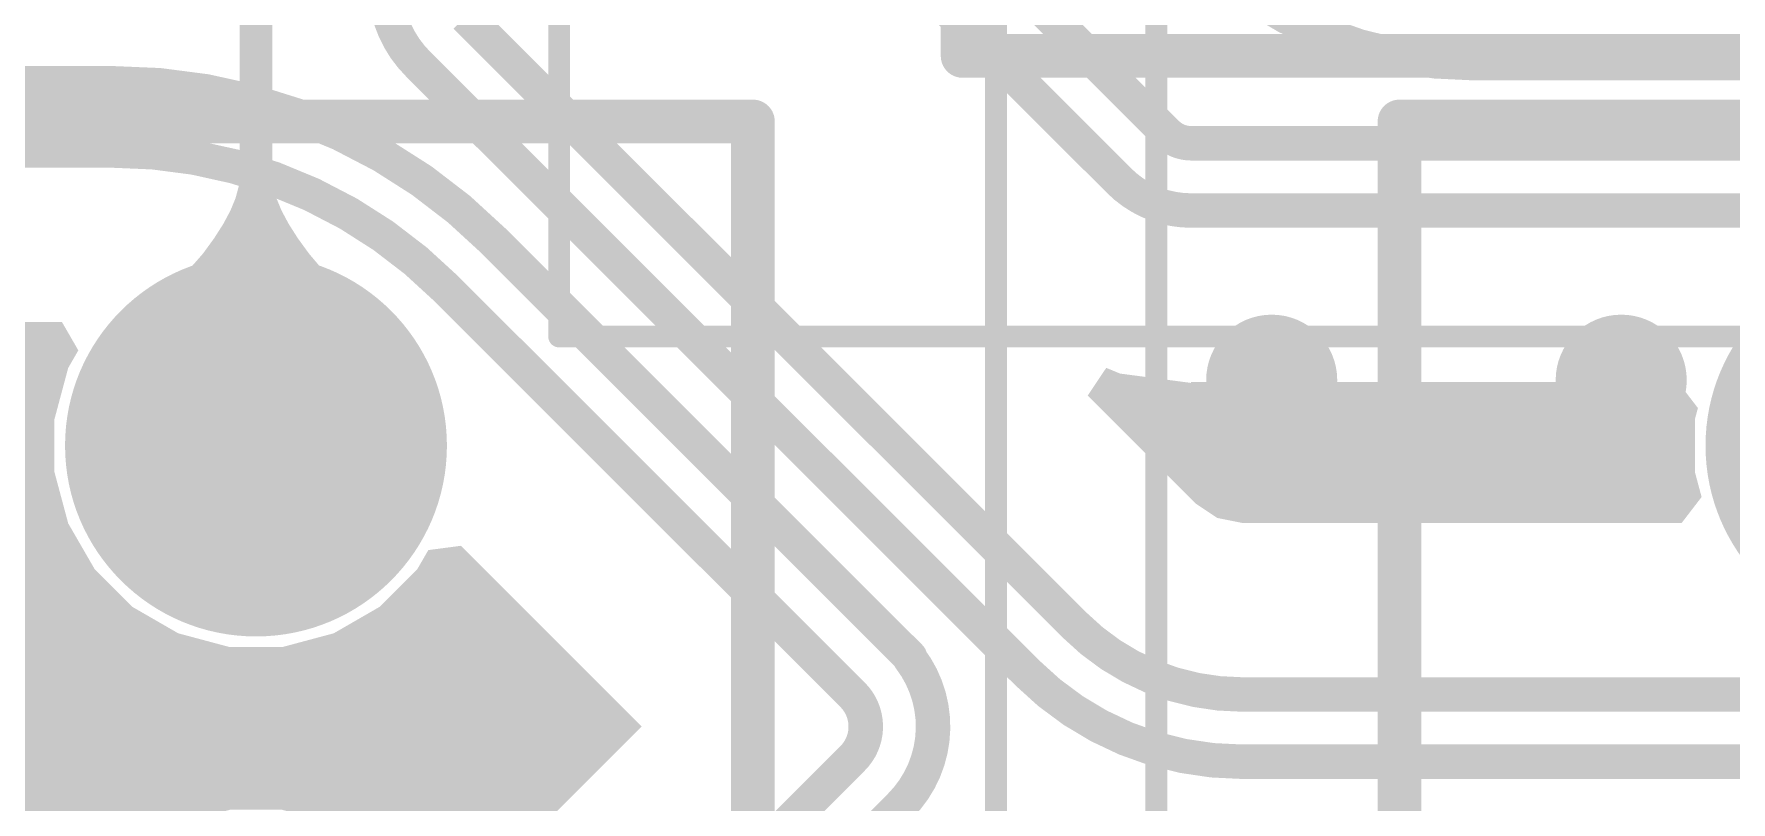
# Model space of a CAD drawing. Header units: inches. Extents: x -0.1 to 94.8, y -0.8 to 67.1.
# Drawn here: x 51.33 to 59.1, y 29.87 to 33.39 of the extents above; entities that cross this region are included whole.
import ezdxf

# ---------------------------------------------------------------- set-up
doc = ezdxf.new("R2010")
doc.units = ezdxf.units.IN
for name, color, linetype in [('Board Layer Stack Bottom Overlay', 54, 'Continuous'), ('Board Layer Stack Bottom Solder', 6, 'Continuous'), ('Bottom Layer', 5, 'Continuous'), ('Layer 1', 76, 'Continuous'), ('Layer 2', 16, 'Continuous'), ('Mechanical 15', 56, 'Continuous'), ('Mechanical 20', 56, 'Continuous'), ('Multi-Layer', 9, 'Continuous'), ('Pad Holes', 156, 'Continuous'), ('Top Layer', 1, 'Continuous'), ('Top Solder', 216, 'Continuous'), ('Via Holes', 16, 'Continuous')]:
    doc.layers.add(name, color=color, linetype=linetype)

# ---------------------------------------------------------------- blocks, each defined once
blk = doc.blocks.new('JK00136NL_B_54')
at = {"layer": 'Board Layer Stack Bottom Solder'}
h = blk.add_hatch(color=6, dxfattribs=at)
edge = h.paths.add_edge_path()
edge.add_arc((14.740001, -6.120000459999999), 0.8741003599999999, 0, 360)
at = {"layer": 'Bottom Layer'}
h = blk.add_hatch(color=5, dxfattribs=at)
edge = h.paths.add_edge_path()
edge.add_arc((14.740001, -6.120000459999999), 0.77250036, 0, 360)
at = {"layer": 'Layer 1'}
h = blk.add_hatch(color=76, dxfattribs=at)
edge = h.paths.add_edge_path()
edge.add_arc((14.740001, -6.120000459999999), 0.77250036, 0, 360)
at = {"layer": 'Layer 2'}
h = blk.add_hatch(color=16, dxfattribs=at)
edge = h.paths.add_edge_path()
edge.add_arc((14.740001, -6.120000459999999), 0.77250036, 0, 360)
at = {"layer": 'Multi-Layer'}
h = blk.add_hatch(color=9, dxfattribs=at)
edge = h.paths.add_edge_path()
edge.add_arc((14.740001, -6.120000459999999), 0.77250036, 0, 360)
at = {"layer": 'Pad Holes'}
h = blk.add_hatch(color=7, dxfattribs=at)
edge = h.paths.add_edge_path()
edge.add_arc((14.740001, -6.120000459999999), 0.51500024, 0, 360)
at = {"layer": 'Top Layer'}
h = blk.add_hatch(color=1, dxfattribs=at)
edge = h.paths.add_edge_path()
edge.add_arc((14.740001, -6.120000459999999), 0.77250036, 0, 360)
at = {"layer": 'Top Solder'}
h = blk.add_hatch(color=216, dxfattribs=at)
edge = h.paths.add_edge_path()
edge.add_arc((14.740001, -6.120000459999999), 0.8741003599999999, 0, 360)
at = {"layer": 'Board Layer Stack Bottom Overlay'}
for points in [[(16.20000062, 8.39499972, 0.1499997, 0.1499997, 0), (16.20000062, -8.39499972, 0.1499997, 0.1499997, 0)], [(-7.01000122, -8.39499972, 0.1499997, 0.1499997, 0), (16.20000062, -8.39499972, 0.1499997, 0.1499997, 0)]]:
    blk.add_lwpolyline(points, format="xyseb", dxfattribs=at)
blk.add_lwpolyline([(16.16250006, -8.39499972, 0.07499858, 0.07499858, 1), (16.23750118, -8.39499972, 0.07499858, 0.07499858, 1)], format="xyseb", close=True, dxfattribs=at)
blk.add_lwpolyline([(16.16250006, -8.39499972, 0.07499858, 0.07499858, 1), (16.23750118, -8.39499972, 0.07499858, 0.07499858, 1)], format="xyseb", close=True, dxfattribs=at)
at = {"layer": 'Mechanical 15'}
for points in [[(16.2249993, 8.39499972, 0.1999996, 0.1999996, 0), (16.2249993, -8.39499972, 0.1999996, 0.1999996, 0)], [(-16.51, -8.39499972, 0.1999996, 0.1999996, 0), (16.2249993, -8.39499972, 0.1999996, 0.1999996, 0)]]:
    blk.add_lwpolyline(points, format="xyseb", dxfattribs=at)
blk.add_lwpolyline([(16.1749994, -8.39499972, 0.0999998, 0.0999998, 1), (16.2749992, -8.39499972, 0.0999998, 0.0999998, 1)], format="xyseb", close=True, dxfattribs=at)
blk.add_lwpolyline([(16.1749994, -8.39499972, 0.0999998, 0.0999998, 1), (16.2749992, -8.39499972, 0.0999998, 0.0999998, 1)], format="xyseb", close=True, dxfattribs=at)
at = {"layer": 'Mechanical 20'}
blk.add_lwpolyline([(-17.51000054, -10.24199882, 0.0999998, 0.0999998, 0), (17.51000054, -10.24199882, 0.0999998, 0.0999998, 0)], format="xyseb", dxfattribs=at)
blk = doc.blocks.new('JK00136NL_B_55')
at = {"layer": 'Board Layer Stack Bottom Solder'}
h = blk.add_hatch(color=6, dxfattribs=at)
edge = h.paths.add_edge_path()
edge.add_arc((14.740001, 6.120000459999999), 0.8741003599999999, 0, 360)
at = {"layer": 'Bottom Layer'}
h = blk.add_hatch(color=5, dxfattribs=at)
edge = h.paths.add_edge_path()
edge.add_arc((14.740001, 6.120000459999999), 0.77250036, 0, 360)
at = {"layer": 'Layer 1'}
h = blk.add_hatch(color=76, dxfattribs=at)
edge = h.paths.add_edge_path()
edge.add_arc((14.740001, 6.120000459999999), 0.77250036, 0, 360)
at = {"layer": 'Layer 2'}
h = blk.add_hatch(color=16, dxfattribs=at)
edge = h.paths.add_edge_path()
edge.add_arc((14.740001, 6.120000459999999), 0.77250036, 0, 360)
at = {"layer": 'Multi-Layer'}
h = blk.add_hatch(color=9, dxfattribs=at)
edge = h.paths.add_edge_path()
edge.add_arc((14.740001, 6.120000459999999), 0.77250036, 0, 360)
at = {"layer": 'Top Layer'}
h = blk.add_hatch(color=1, dxfattribs=at)
edge = h.paths.add_edge_path()
edge.add_arc((14.740001, 6.120000459999999), 0.77250036, 0, 360)
at = {"layer": 'Top Solder'}
h = blk.add_hatch(color=216, dxfattribs=at)
edge = h.paths.add_edge_path()
edge.add_arc((14.740001, 6.120000459999999), 0.8741003599999999, 0, 360)
at = {"layer": 'Board Layer Stack Bottom Overlay'}
for points in [[(-7.01000122, 8.39499972, 0.1499997, 0.1499997, 0), (16.20000062, 8.39499972, 0.1499997, 0.1499997, 0)], [(16.20000062, 8.39499972, 0.1499997, 0.1499997, 0), (16.20000062, -8.39499972, 0.1499997, 0.1499997, 0)]]:
    blk.add_lwpolyline(points, format="xyseb", dxfattribs=at)
blk.add_lwpolyline([(16.16250006, 8.39499972, 0.07499858, 0.07499858, 1), (16.23750118, 8.39499972, 0.07499858, 0.07499858, 1)], format="xyseb", close=True, dxfattribs=at)
blk.add_lwpolyline([(16.16250006, 8.39499972, 0.07499858, 0.07499858, 1), (16.23750118, 8.39499972, 0.07499858, 0.07499858, 1)], format="xyseb", close=True, dxfattribs=at)
at = {"layer": 'Mechanical 15'}
for points in [[(-16.51, 8.39499972, 0.1999996, 0.1999996, 0), (16.2249993, 8.39499972, 0.1999996, 0.1999996, 0)], [(16.2249993, 8.39499972, 0.1999996, 0.1999996, 0), (16.2249993, -8.39499972, 0.1999996, 0.1999996, 0)]]:
    blk.add_lwpolyline(points, format="xyseb", dxfattribs=at)
blk.add_lwpolyline([(16.1749994, 8.39499972, 0.0999998, 0.0999998, 1), (16.2749992, 8.39499972, 0.0999998, 0.0999998, 1)], format="xyseb", close=True, dxfattribs=at)
blk.add_lwpolyline([(16.1749994, 8.39499972, 0.0999998, 0.0999998, 1), (16.2749992, 8.39499972, 0.0999998, 0.0999998, 1)], format="xyseb", close=True, dxfattribs=at)
at = {"layer": 'Mechanical 20'}
blk.add_lwpolyline([(-17.51000054, 10.24199882, 0.0999998, 0.0999998, 0), (17.51000054, 10.24199882, 0.0999998, 0.0999998, 0)], format="xyseb", dxfattribs=at)
blk = doc.blocks.new('JK00136NL_B_56')
at = {"layer": 'Board Layer Stack Bottom Overlay'}
for points in [[(16.20000062, -8.39499972, 0.1499997, 0.1499997, 0), (16.20000062, 8.39499972, 0.1499997, 0.1499997, 0)], [(16.20000062, -8.39499972, 0.1499997, 0.1499997, 0), (-7.01000122, -8.39499972, 0.1499997, 0.1499997, 0)]]:
    blk.add_lwpolyline(points, format="xyseb", dxfattribs=at)
blk.add_lwpolyline([(16.16250006, -8.39499972, 0.07499858, 0.07499858, 1), (16.23750118, -8.39499972, 0.07499858, 0.07499858, 1)], format="xyseb", close=True, dxfattribs=at)
blk.add_lwpolyline([(16.16250006, -8.39499972, 0.07499858, 0.07499858, 1), (16.23750118, -8.39499972, 0.07499858, 0.07499858, 1)], format="xyseb", close=True, dxfattribs=at)
at = {"layer": 'Mechanical 15'}
for points in [[(16.2249993, -8.39499972, 0.1999996, 0.1999996, 0), (16.2249993, 8.39499972, 0.1999996, 0.1999996, 0)], [(16.2249993, -8.39499972, 0.1999996, 0.1999996, 0), (-16.51, -8.39499972, 0.1999996, 0.1999996, 0)]]:
    blk.add_lwpolyline(points, format="xyseb", dxfattribs=at)
blk.add_lwpolyline([(16.1749994, -8.39499972, 0.0999998, 0.0999998, 1), (16.2749992, -8.39499972, 0.0999998, 0.0999998, 1)], format="xyseb", close=True, dxfattribs=at)
blk.add_lwpolyline([(16.1749994, -8.39499972, 0.0999998, 0.0999998, 1), (16.2749992, -8.39499972, 0.0999998, 0.0999998, 1)], format="xyseb", close=True, dxfattribs=at)
at = {"layer": 'Mechanical 20'}
for points in [[(17.51000054, -10.24199882, 0.0999998, 0.0999998, 0), (17.51000054, 10.24199882, 0.0999998, 0.0999998, 0)], [(17.51000054, -10.24199882, 0.0999998, 0.0999998, 0), (-17.51000054, -10.24199882, 0.0999998, 0.0999998, 0)]]:
    blk.add_lwpolyline(points, format="xyseb", dxfattribs=at)
blk.add_lwpolyline([(17.48500186, -10.24199882, 0.0499999, 0.0499999, 1), (17.53499922, -10.24199882, 0.0499999, 0.0499999, 1)], format="xyseb", close=True, dxfattribs=at)
blk.add_lwpolyline([(17.48500186, -10.24199882, 0.0499999, 0.0499999, 1), (17.53499922, -10.24199882, 0.0499999, 0.0499999, 1)], format="xyseb", close=True, dxfattribs=at)

msp = doc.modelspace()

# ---------------------------------------------------------------- hatches: boundary and pattern name
at = {"layer": 'Bottom Layer'}
h = msp.add_hatch(color=5, dxfattribs=at)
edge = h.paths.add_edge_path()
edge.add_arc((56.99994442, 31.79997704), 0.2999994, 0, 360)
h = msp.add_hatch(color=5, dxfattribs=at)
edge = h.paths.add_edge_path()
edge.add_arc((58.59994376, 31.79997704), 0.2999994, 0, 360)
for points in [[(51.53673207999999, 31.93637504), (51.49036946, 31.85607294), (51.42750191999999, 31.6214506), (51.42750191999999, 31.3785504), (51.49036946, 31.14392806), (51.61181702, 30.93357288), (51.78357436, 30.76181554), (51.99392953999999, 30.64036798), (52.22855187999999, 30.57750044), (52.47145207999999, 30.57750044), (52.70607441999999, 30.64036798), (52.9164296, 30.76181554), (53.08818694, 30.93357288), (53.13897678, 31.02154324), (53.28769123999999, 31.04112156), (53.85177698, 30.47703582), (53.8517846, 30.47702566), (53.97142876, 30.35738404), (53.97143638, 30.35737388), (54.11574393999999, 30.21306632), (53.57337265999999, 29.67069504), (53.57336249999999, 29.67068742), (53.5702256, 29.67382432), (53.36296921999999, 29.40372326), (53.31878084, 29.29704072), (53.18916463999999, 29.29697722), (53.15936281999999, 29.3041451), (53.04857563999999, 29.49603448), (52.88603596, 29.65857416), (52.686966, 29.77350662), (52.46493444, 29.8329985), (52.23506952, 29.8329985), (52.01303796, 29.77350662), (51.813968, 29.65857416), (51.65142831999999, 29.49603448), (51.53649586, 29.29696452), (51.47700397999999, 29.07493296), (51.47700397999999, 28.84506804), (51.50362318, 28.7457261), (51.40811155999999, 28.6212534), (51.25189139999999, 28.6212534), (51.15637978, 28.7457261), (51.18299898, 28.84506804), (51.18299898, 29.07493296), (51.1235071, 29.29696452), (51.00857464, 29.49603448), (50.84603496, 29.65857416), (50.646965, 29.77350662), (50.5326142, 29.80414664), (49.89412424, 30.4426366), (49.96295316, 30.58594086), (50.16607441999999, 30.64036798), (50.3764296, 30.76181554), (50.54818694, 30.93357288), (50.6696345, 31.14392806), (50.73250204, 31.3785504), (50.73250204, 31.6214506), (50.6696345, 31.85607294), (50.62327188, 31.93637504), (50.69827046, 32.06627826), (51.4617335, 32.06627826)], [(56.30601642, 31.83004302), (56.6310272, 31.78725418), (56.6310272, 31.79127754), (58.85980354, 31.79127754), (58.95111908, 31.672276), (58.9374996, 31.6214506), (58.9374996, 31.3785504), (58.96799992, 31.26472284), (58.87668691999999, 31.1457213), (56.86500184, 31.1457213), (56.86500184, 31.14595498), (56.75056213999999, 31.16871846), (56.6535443, 31.23354433999999), (56.6533792, 31.23337924), (56.15759913999999, 31.7291593), (56.24256722, 31.8563244)]]:
    msp.add_hatch(color=5, dxfattribs=at).paths.add_polyline_path(points)
h = msp.add_hatch(color=5, dxfattribs=at)
edge = h.paths.add_edge_path()
edge.add_arc((52.99994734, 30.1999777), 0.2999994, 0, 360)
at = {"layer": 'Layer 1'}
h = msp.add_hatch(color=76, dxfattribs=at)
edge = h.paths.add_edge_path()
edge.add_arc((56.99994442, 31.79997704), 0.2999994, 0, 360)
h = msp.add_hatch(color=76, dxfattribs=at)
edge = h.paths.add_edge_path()
edge.add_arc((58.59994376, 31.79997704), 0.2999994, 0, 360)
h = msp.add_hatch(color=76, dxfattribs=at)
edge = h.paths.add_edge_path()
edge.add_arc((52.99994734, 30.1999777), 0.2999994, 0, 360)
at = {"layer": 'Layer 2'}
h = msp.add_hatch(color=16, dxfattribs=at)
edge = h.paths.add_edge_path()
edge.add_arc((56.99994442, 31.79997704), 0.2999994, 0, 360)
h = msp.add_hatch(color=16, dxfattribs=at)
edge = h.paths.add_edge_path()
edge.add_arc((58.59994376, 31.79997704), 0.2999994, 0, 360)
h = msp.add_hatch(color=16, dxfattribs=at)
edge = h.paths.add_edge_path()
edge.add_arc((52.99994734, 30.1999777), 0.2999994, 0, 360)
at = {"layer": 'Top Layer'}
msp.add_hatch(color=1, dxfattribs=at).paths.add_polyline_path([(52.42500309999999, 32.73235262), (52.42965892, 32.68519752), (52.44363146, 32.63339676), (52.46691818, 32.5769478), (52.49952162, 32.51585318), (52.54143924, 32.45010782), (52.59267104, 32.3797168), (52.72308226, 32.2249927), (52.80225914, 32.14065708), (52.89075274, 32.0516758), (51.80925122, 32.0516758), (51.89774481999999, 32.14065708), (52.10733292, 32.3797168), (52.15856471999999, 32.45010782), (52.20048234, 32.51585318), (52.23308578, 32.5769478), (52.2563725, 32.63339676), (52.27034504, 32.68519752), (52.27500086, 32.73235262)])
h = msp.add_hatch(color=1, dxfattribs=at)
edge = h.paths.add_edge_path()
edge.add_arc((56.99994442, 31.79997704), 0.2999994, 0, 360)
h = msp.add_hatch(color=1, dxfattribs=at)
edge = h.paths.add_edge_path()
edge.add_arc((58.59994376, 31.79997704), 0.2999994, 0, 360)
h = msp.add_hatch(color=1, dxfattribs=at)
edge = h.paths.add_edge_path()
edge.add_arc((52.99994734, 30.1999777), 0.2999994, 0, 360)
at = {"layer": 'Via Holes'}
h = msp.add_hatch(color=7, dxfattribs=at)
edge = h.paths.add_edge_path()
edge.add_arc((56.99994442, 31.79997704), 0.1499997, 0, 360)
h = msp.add_hatch(color=7, dxfattribs=at)
edge = h.paths.add_edge_path()
edge.add_arc((58.59994376, 31.79997704), 0.1499997, 0, 360)
h = msp.add_hatch(color=7, dxfattribs=at)
edge = h.paths.add_edge_path()
edge.add_arc((52.99994734, 30.1999777), 0.1499997, 0, 360)

# ---------------------------------------------------------------- linework, layer by layer
at = {"layer": 'Bottom Layer'}
for points in [[(53.01781624, 36.4327567, 0.1580007, 0.1580007, 0), (56.51930022, 32.93127272, 0.1580007, 0.1580007, 0)], [(52.8000595, 36.21493646, 0.1580007, 0.1580007, 0), (56.30151299999999, 32.7134855, 0.1580007, 0.1580007, 0)], [(53.0925786, 33.24742144, 0.1580007, 0.1580007, -0.4148728150202897), (53.09176326, 33.97514414, 0.1580007, 0.1580007, 0)], [(57.92789532, 33.25200106, 0.1580007, 0.1580007, -0.1978345975849588), (56.63615799999999, 33.78211938, 0.1580007, 0.1580007, 0)], [(53.30955048, 33.466024, 0.1580007, 0.1580007, 0), (53.87744622, 32.89812825999999, 0.1580007, 0.1580007, 0)], [(57.92789532, 33.25199851999999, 0.1580007, 0.1580007, 0), (62.66090083999999, 33.25199851999999, 0.1580007, 0.1580007, 0)], [(53.09263701999999, 33.24736301999999, 0.1580007, 0.1580007, -0.0001341152303103431), (53.0925786, 33.24742144, 0.1580007, 0.1580007, 0)], [(53.09263701999999, 33.24736301999999, 0.1580007, 0.1580007, 0), (53.659659, 32.68034104, 0.1580007, 0.1580007, 0)], [(49.13394796, 33.15999971999999, 0.1580007, 0.1580007, 0), (51.68891618, 33.15999971999999, 0.1580007, 0.1580007, 0)], [(51.68891618, 33.15999971999999, 0.1580007, 0.1580007, 0), (51.69109295999999, 33.15999718, 0.1580007, 0.1580007, 0)], [(51.69109295999999, 33.15999718, 0.1580007, 0.1580007, -0.1995701330853306), (53.43809479999999, 32.43747386, 0.1580007, 0.1580007, 0)], [(53.87744622, 32.89812825999999, 0.1580007, 0.1580007, 0), (53.87744875999999, 32.8981308, 0.1580007, 0.1580007, 0)], [(53.87744875999999, 32.8981308, 0.1580007, 0.1580007, 0), (56.09778975999999, 30.6777898, 0.1580007, 0.1580007, 0)], [(56.6310272, 32.884999, 0.1580007, 0.1580007, -0.198912367379658), (56.51930276, 32.93127526, 0.1580007, 0.1580007, 0)], [(56.6310272, 32.884999, 0.1580007, 0.1580007, 0), (62.60500052, 32.884999, 0.1580007, 0.1580007, 0)], [(49.13394542, 32.85199932, 0.1580007, 0.1580007, 0), (51.69008966, 32.85199932, 0.1580007, 0.1580007, 0)], [(51.69008966, 32.85199932, 0.1580007, 0.1580007, 0), (51.69226644, 32.85199678, 0.1580007, 0.1580007, 0)], [(51.69226644, 32.85199678, 0.1580007, 0.1580007, -0.199307537888928), (53.22028218, 32.2197095, 0.1580007, 0.1580007, 0)], [(56.6310272, 32.5769986, 0.1580007, 0.1580007, -0.198912367379658), (56.30151554, 32.71348803999999, 0.1580007, 0.1580007, 0)], [(53.659659, 32.68034104, 0.1580007, 0.1580007, 0), (55.88, 30.46000004, 0.1580007, 0.1580007, 0)], [(56.6310272, 32.5769986, 0.1580007, 0.1580007, 0), (62.60500052, 32.5769986, 0.1580007, 0.1580007, 0)], [(53.43809479999999, 32.43747386, 0.1580007, 0.1580007, 0), (53.44100818, 32.43456048, 0.1580007, 0.1580007, 0)], [(53.44100818, 32.43455794, 0.1580007, 0.1580007, 0), (53.44100818, 32.43456048, 0.1580007, 0.1580007, 0)], [(53.44100818, 32.43455794, 0.1580007, 0.1580007, 0), (53.44102088, 32.43455794, 0.1580007, 0.1580007, 0)], [(53.44102088, 32.43455794, 0.1580007, 0.1580007, 0), (54.62516888, 31.25040994, 0.1580007, 0.1580007, 0)], [(53.22028218, 32.2197095, 0.1580007, 0.1580007, 0), (54.40737658, 31.0326151, 0.1580007, 0.1580007, 0)], [(54.62516634, 31.25040994, 0.1580007, 0.1580007, 0), (54.74482065999999, 31.13075562, 0.1580007, 0.1580007, 0)], [(54.74481812, 31.13075562, 0.1580007, 0.1580007, 0), (55.34415906, 30.53141468, 0.1580007, 0.1580007, 0)], [(54.40737404, 31.0326151, 0.1580007, 0.1580007, 0), (54.52702582, 30.91296332, 0.1580007, 0.1580007, 0)], [(54.52702582, 30.91296332, 0.1580007, 0.1580007, 0), (54.52702582, 30.91296586, 0.1580007, 0.1580007, 0)], [(54.52702582, 30.91296332, 0.1580007, 0.1580007, 0), (55.08048419999999, 30.35950494, 0.1580007, 0.1580007, 0)], [(56.86500184, 30.36000024, 0.1580007, 0.1580007, -0.198912367379658), (56.09778975999999, 30.6777898, 0.1580007, 0.1580007, 0)], [(55.3441616, 30.52495292, 0.1580007, 0.1580007, -0.3756611733013924), (55.2990512, 29.8496101, 0.1580007, 0.1580007, 0)], [(55.34415906, 30.52495546, 0.1580007, 0.1580007, 0), (55.34415906, 30.53141468, 0.1580007, 0.1580007, 0)], [(56.8649993, 30.05199984, 0.1580007, 0.1580007, -0.198912367379658), (55.88, 30.46000004, 0.1580007, 0.1580007, 0)], [(55.08073312, 30.35925094, 0.1580007, 0.1580007, -0.0005803220414338158), (55.08048166, 30.35950748, 0.1580007, 0.1580007, 0)], [(55.08073312, 30.35925348, 0.1580007, 0.1580007, -0.4152670167833736), (55.08125889999999, 30.0674024, 0.1580007, 0.1580007, 0)], [(56.86500184, 30.36000024, 0.1580007, 0.1580007, 0), (64.07075832, 30.36000024, 0.1580007, 0.1580007, 0)], [(54.12895194, 29.11509544, 0.1580007, 0.1580007, 0), (55.08125889999999, 30.0674024, 0.1580007, 0.1580007, 0)], [(56.8649993, 30.05199984, 0.1580007, 0.1580007, 0), (64.07075578, 30.05199984, 0.1580007, 0.1580007, 0)], [(54.34674424, 28.89730314, 0.1580007, 0.1580007, 0), (55.2990512, 29.8496101, 0.1580007, 0.1580007, 0)]]:
    msp.add_lwpolyline(points, format="xyseb", dxfattribs=at)
for points in [[(57.88839578, 33.25200106, 0.07899908, 0.07899908, 1), (57.96739486, 33.25200106, 0.07899908, 0.07899908, 1)], [(57.88839578, 33.25199851999999, 0.07899908, 0.07899908, 1), (57.96739486, 33.25199851999999, 0.07899908, 0.07899908, 1)], [(53.05307906, 33.24742144, 0.07899908, 0.07899908, 1), (53.13207814, 33.24742144, 0.07899908, 0.07899908, 1)], [(53.05307906, 33.24742144, 0.07899908, 0.07899908, 1), (53.13207814, 33.24742144, 0.07899908, 0.07899908, 1)], [(53.05313748, 33.24736301999999, 0.07899908, 0.07899908, 1), (53.13213655999999, 33.24736301999999, 0.07899908, 0.07899908, 1)], [(53.05313748, 33.24736301999999, 0.07899908, 0.07899908, 1), (53.13213655999999, 33.24736301999999, 0.07899908, 0.07899908, 1)], [(51.64941664, 33.15999971999999, 0.07899908, 0.07899908, 1), (51.72841571999999, 33.15999971999999, 0.07899908, 0.07899908, 1)], [(51.64941664, 33.15999971999999, 0.07899908, 0.07899908, 1), (51.72841571999999, 33.15999971999999, 0.07899908, 0.07899908, 1)], [(51.65159341999999, 33.15999718, 0.07899908, 0.07899908, 1), (51.73059249999999, 33.15999718, 0.07899908, 0.07899908, 1)], [(51.65159341999999, 33.15999718, 0.07899908, 0.07899908, 1), (51.73059249999999, 33.15999718, 0.07899908, 0.07899908, 1)], [(53.83794667999999, 32.89812825999999, 0.07899908, 0.07899908, 1), (53.91694576, 32.89812825999999, 0.07899908, 0.07899908, 1)], [(53.83794667999999, 32.89812825999999, 0.07899908, 0.07899908, 1), (53.91694576, 32.89812825999999, 0.07899908, 0.07899908, 1)], [(53.83794922000001, 32.8981308, 0.07899908, 0.07899908, 1), (53.91694829999999, 32.8981308, 0.07899908, 0.07899908, 1)], [(53.83794922000001, 32.8981308, 0.07899908, 0.07899908, 1), (53.91694829999999, 32.8981308, 0.07899908, 0.07899908, 1)], [(56.47980068, 32.93127272, 0.07899908, 0.07899908, 1), (56.55879976, 32.93127272, 0.07899908, 0.07899908, 1)], [(56.47980321999999, 32.93127526, 0.07899908, 0.07899908, 1), (56.5588023, 32.93127526, 0.07899908, 0.07899908, 1)], [(56.59152766, 32.884999, 0.07899908, 0.07899908, 1), (56.67052674, 32.884999, 0.07899908, 0.07899908, 1)], [(56.59152766, 32.884999, 0.07899908, 0.07899908, 1), (56.67052674, 32.884999, 0.07899908, 0.07899908, 1)], [(51.65059012, 32.85199932, 0.07899908, 0.07899908, 1), (51.7295892, 32.85199932, 0.07899908, 0.07899908, 1)], [(51.65059012, 32.85199932, 0.07899908, 0.07899908, 1), (51.7295892, 32.85199932, 0.07899908, 0.07899908, 1)], [(51.6527669, 32.85199678, 0.07899908, 0.07899908, 1), (51.73176598000001, 32.85199678, 0.07899908, 0.07899908, 1)], [(51.6527669, 32.85199678, 0.07899908, 0.07899908, 1), (51.73176598000001, 32.85199678, 0.07899908, 0.07899908, 1)], [(56.26201345999999, 32.7134855, 0.07899908, 0.07899908, 1), (56.34101253999999, 32.7134855, 0.07899908, 0.07899908, 1)], [(56.262016, 32.71348803999999, 0.07899908, 0.07899908, 1), (56.34101508, 32.71348803999999, 0.07899908, 0.07899908, 1)], [(53.62015946, 32.68034104, 0.07899908, 0.07899908, 1), (53.69915854, 32.68034104, 0.07899908, 0.07899908, 1)], [(53.62015946, 32.68034104, 0.07899908, 0.07899908, 1), (53.69915854, 32.68034104, 0.07899908, 0.07899908, 1)], [(56.59152766, 32.5769986, 0.07899908, 0.07899908, 1), (56.67052674, 32.5769986, 0.07899908, 0.07899908, 1)], [(56.59152766, 32.5769986, 0.07899908, 0.07899908, 1), (56.67052674, 32.5769986, 0.07899908, 0.07899908, 1)], [(53.39859525999999, 32.43747386, 0.07899908, 0.07899908, 1), (53.47759434, 32.43747386, 0.07899908, 0.07899908, 1)], [(53.39859525999999, 32.43747386, 0.07899908, 0.07899908, 1), (53.47759434, 32.43747386, 0.07899908, 0.07899908, 1)], [(53.40150864, 32.43456048, 0.07899908, 0.07899908, 1), (53.48050772, 32.43456048, 0.07899908, 0.07899908, 1)], [(53.40150864, 32.43456048, 0.07899908, 0.07899908, 1), (53.48050772, 32.43456048, 0.07899908, 0.07899908, 1)], [(53.40150864, 32.43455794, 0.07899908, 0.07899908, 1), (53.48050772, 32.43455794, 0.07899908, 0.07899908, 1)], [(53.40150864, 32.43455794, 0.07899908, 0.07899908, 1), (53.48050772, 32.43455794, 0.07899908, 0.07899908, 1)], [(53.40152134, 32.43455794, 0.07899908, 0.07899908, 1), (53.48052042, 32.43455794, 0.07899908, 0.07899908, 1)], [(53.40152134, 32.43455794, 0.07899908, 0.07899908, 1), (53.48052042, 32.43455794, 0.07899908, 0.07899908, 1)], [(53.18078264, 32.2197095, 0.07899908, 0.07899908, 1), (53.25978172, 32.2197095, 0.07899908, 0.07899908, 1)], [(53.18078264, 32.2197095, 0.07899908, 0.07899908, 1), (53.25978172, 32.2197095, 0.07899908, 0.07899908, 1)], [(54.5856668, 31.25040994, 0.07899908, 0.07899908, 1), (54.66466588, 31.25040994, 0.07899908, 0.07899908, 1)], [(54.58566934, 31.25040994, 0.07899908, 0.07899908, 1), (54.66466842, 31.25040994, 0.07899908, 0.07899908, 1)], [(54.70531858, 31.13075562, 0.07899908, 0.07899908, 1), (54.78431766, 31.13075562, 0.07899908, 0.07899908, 1)], [(54.70532111999999, 31.13075562, 0.07899908, 0.07899908, 1), (54.7843202, 31.13075562, 0.07899908, 0.07899908, 1)], [(54.3678745, 31.0326151, 0.07899908, 0.07899908, 1), (54.44687357999999, 31.0326151, 0.07899908, 0.07899908, 1)], [(54.36787704, 31.0326151, 0.07899908, 0.07899908, 1), (54.44687612, 31.0326151, 0.07899908, 0.07899908, 1)], [(54.48752628, 30.91296586, 0.07899908, 0.07899908, 1), (54.56652536, 30.91296586, 0.07899908, 0.07899908, 1)], [(54.48752628, 30.91296332, 0.07899908, 0.07899908, 1), (54.56652536, 30.91296332, 0.07899908, 0.07899908, 1)], [(54.48752628, 30.91296332, 0.07899908, 0.07899908, 1), (54.56652536, 30.91296332, 0.07899908, 0.07899908, 1)], [(54.48752628, 30.91296332, 0.07899908, 0.07899908, 1), (54.56652536, 30.91296332, 0.07899908, 0.07899908, 1)], [(56.05829021999999, 30.6777898, 0.07899908, 0.07899908, 1), (56.13728929999999, 30.6777898, 0.07899908, 0.07899908, 1)], [(56.05829021999999, 30.6777898, 0.07899908, 0.07899908, 1), (56.13728929999999, 30.6777898, 0.07899908, 0.07899908, 1)], [(55.30465951999999, 30.53141468, 0.07899908, 0.07899908, 1), (55.3836586, 30.53141468, 0.07899908, 0.07899908, 1)], [(55.30465951999999, 30.53141468, 0.07899908, 0.07899908, 1), (55.3836586, 30.53141468, 0.07899908, 0.07899908, 1)], [(55.30465951999999, 30.52495546, 0.07899908, 0.07899908, 1), (55.3836586, 30.52495546, 0.07899908, 0.07899908, 1)], [(55.30466206, 30.52495292, 0.07899908, 0.07899908, 1), (55.38366114, 30.52495292, 0.07899908, 0.07899908, 1)], [(55.84050046, 30.46000004, 0.07899908, 0.07899908, 1), (55.91949954, 30.46000004, 0.07899908, 0.07899908, 1)], [(55.84050046, 30.46000004, 0.07899908, 0.07899908, 1), (55.91949954, 30.46000004, 0.07899908, 0.07899908, 1)], [(55.04098212, 30.35950748, 0.07899908, 0.07899908, 1), (55.1199812, 30.35950748, 0.07899908, 0.07899908, 1)], [(55.04098465999999, 30.35950494, 0.07899908, 0.07899908, 1), (55.11998374, 30.35950494, 0.07899908, 0.07899908, 1)], [(55.04123358, 30.35925348, 0.07899908, 0.07899908, 1), (55.12023266, 30.35925348, 0.07899908, 0.07899908, 1)], [(55.04123358, 30.35925094, 0.07899908, 0.07899908, 1), (55.12023266, 30.35925094, 0.07899908, 0.07899908, 1)], [(56.8255023, 30.36000024, 0.07899908, 0.07899908, 1), (56.90450138, 30.36000024, 0.07899908, 0.07899908, 1)], [(56.8255023, 30.36000024, 0.07899908, 0.07899908, 1), (56.90450138, 30.36000024, 0.07899908, 0.07899908, 1)], [(55.04175936, 30.0674024, 0.07899908, 0.07899908, 1), (55.12075844, 30.0674024, 0.07899908, 0.07899908, 1)], [(55.04175936, 30.0674024, 0.07899908, 0.07899908, 1), (55.12075844, 30.0674024, 0.07899908, 0.07899908, 1)], [(56.82549976, 30.05199984, 0.07899908, 0.07899908, 1), (56.90449884, 30.05199984, 0.07899908, 0.07899908, 1)], [(56.82549976, 30.05199984, 0.07899908, 0.07899908, 1), (56.90449884, 30.05199984, 0.07899908, 0.07899908, 1)], [(55.25955166, 29.8496101, 0.07899908, 0.07899908, 1), (55.33855074, 29.8496101, 0.07899908, 0.07899908, 1)], [(55.25955166, 29.8496101, 0.07899908, 0.07899908, 1), (55.33855074, 29.8496101, 0.07899908, 0.07899908, 1)]]:
    msp.add_lwpolyline(points, format="xyseb", close=True, dxfattribs=at)
at = {"layer": 'Top Layer'}
msp.add_lwpolyline([(52.35000197999999, 31.5000005, 0.1499997, 0.1499997, 0), (52.35000197999999, 33.75300336, 0.1499997, 0.1499997, 0)], format="xyseb", dxfattribs=at)
msp.add_lwpolyline([(52.31250142, 31.5000005, 0.07499858, 0.07499858, 1), (52.38750253999999, 31.5000005, 0.07499858, 0.07499858, 1)], format="xyseb", close=True, dxfattribs=at)

# ---------------------------------------------------------------- block references
for name, p, rotation in [('JK00136NL_B_56', (63.97999904, 49.51000004), 270), ('JK00136NL_B_54', (46.23000152, 16.7599995), 90), ('JK00136NL_B_55', (65.98000012, 16.7599995), 90)]:
    msp.add_blockref(name, p, dxfattribs=dict(rotation=rotation))

doc.saveas('drawing.dxf')
